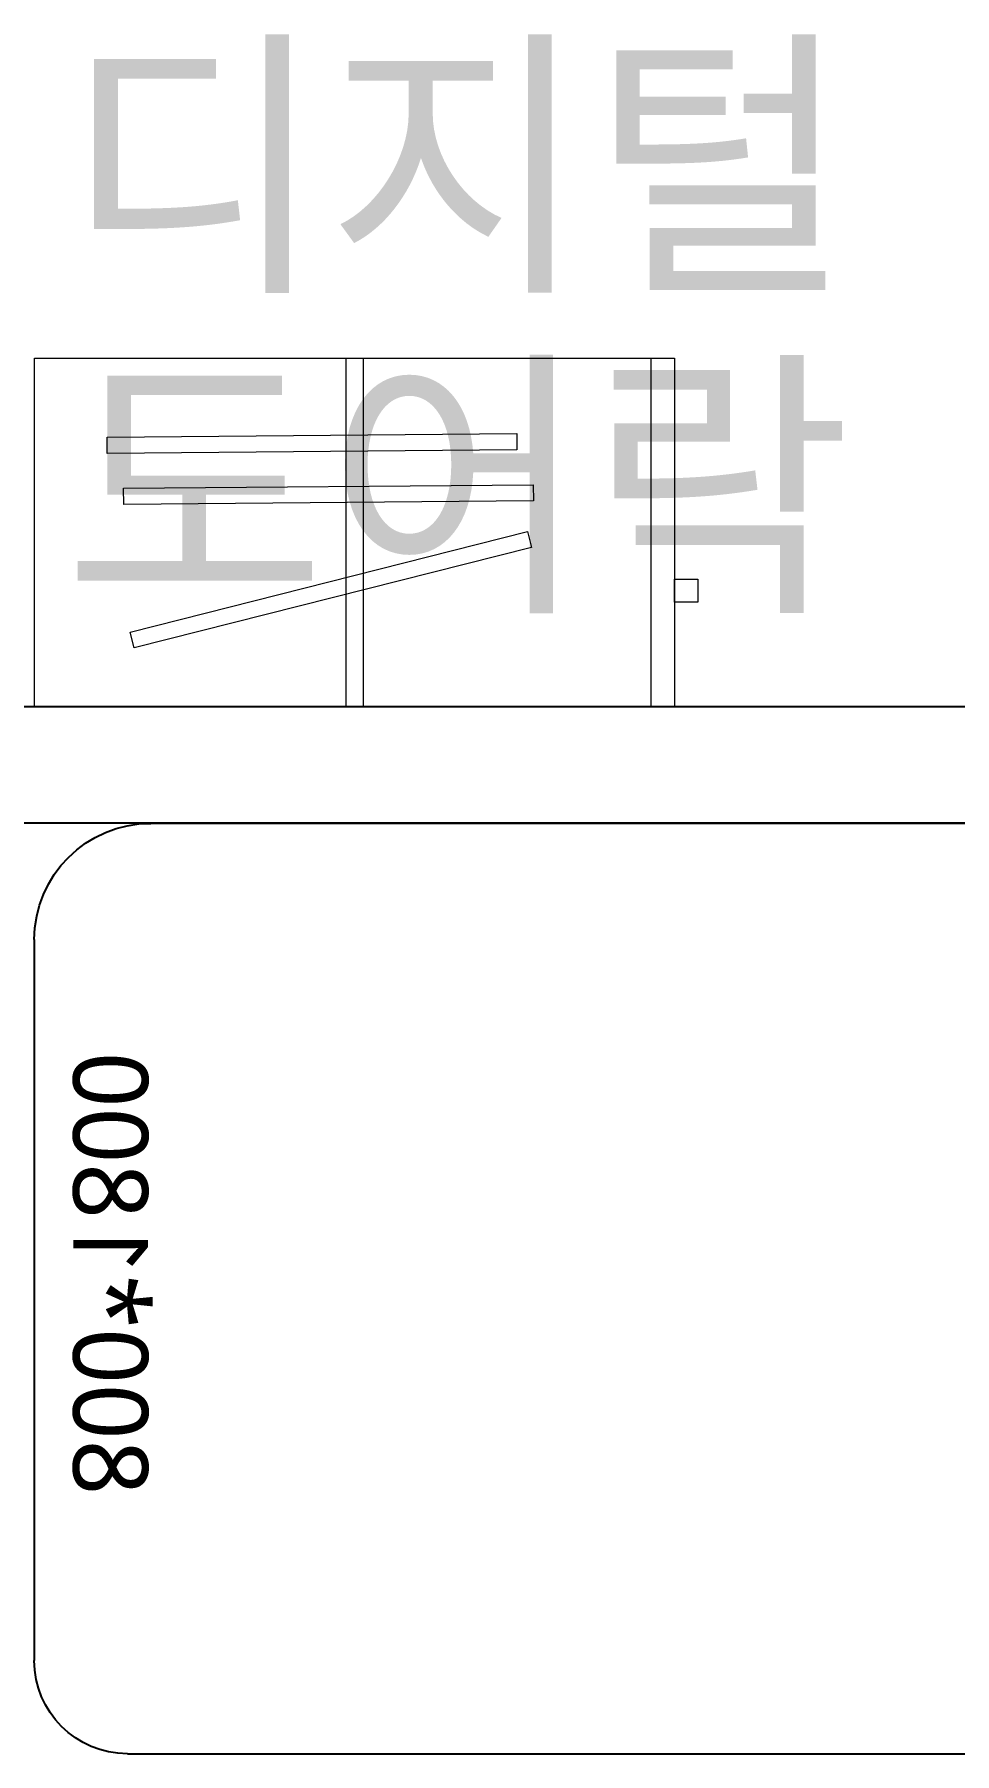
# Model space of a CAD drawing. Extents: x 11477420 to 23072185, y -28506554 to -14238804.
# Drawn here: x 11517746 to 11518537, y -14253639 to -14252161 of the extents above; entities that cross this region are included whole.
import ezdxf
from ezdxf.enums import TextEntityAlignment as Align

# ---------------------------------------------------------------- set-up
doc = ezdxf.new("R2010")
doc.units = 0
doc.header["$LTSCALE"] = 50
doc.header["$MEASUREMENT"] = 0
for name, color, linetype in [('03-TEXT', 3, 'CONTINUOUS'), ('04_FUR', 6, 'CONTINUOUS'), ('1.천장.벽체선(내벽)', 3, 'CONTINUOUS'), ('2.글자선', 60, 'CONTINUOUS'), ('가구', 6, 'CONTINUOUS')]:
    doc.layers.add(name, color=color, linetype=linetype)
doc.layers.add('Arch', color=8, linetype='CONTINUOUS', lineweight=0)
doc.styles.add('맑은 고딕', font='malgun.ttf')

# ---------------------------------------------------------------- blocks, each defined once
blk = doc.blocks.new('BEDD')
at = {"layer": '가구'}
for p, q in [((189957.7, 168352.7), (190577.7, 168352.7)), ((190657.7, 168272.7), (190657.7, 166632.7)), ((189857.7, 166652.7), (189857.7, 168252.7))]:
    blk.add_line(p, q, dxfattribs=at)
for centre, radius, start, end in [((189957.7, 168252.7), 100, 90, 180), ((190577.7, 168272.7), 80, 0, 90)]:
    blk.add_arc(centre, radius, start, end, dxfattribs=at)
at = {"layer": '2.글자선', "style": '맑은 고딕'}
blk.add_text('800*1800', height=64.27, rotation=180, dxfattribs=at).set_placement((190435.5, 168255), align=Align.TOP_LEFT)
blk = doc.blocks.new('arrttt')
at = {"layer": 'Arch', "color": 6}
for p, q in [((883190.8, 53558.7), (882890.8, 53558.7)), ((882890.8, 53558.7), (882890.8, 53008.7)), ((883190.8, 53008.7), (883190.8, 53558.7)), ((882958.9, 53496.3), (882955.8, 53144.1)), ((882972.9, 53496.2), (882958.9, 53496.3)), ((882969.8, 53144), (882972.9, 53496.2)), ((883002.8, 53482.1), (882999.7, 53130)), ((883016.8, 53482), (883002.8, 53482.1)), ((883013.7, 53129.9), (883016.8, 53482)), ((883126.4, 53476.3), (883040, 53134.9)), ((883053.6, 53131.5), (883140, 53472.9)), ((883140, 53472.9), (883126.4, 53476.3)), ((882890.8, 53291.2), (883190.8, 53291.2)), ((882890.8, 53276.2), (883190.8, 53276.2)), ((882955.8, 53144.1), (882969.8, 53144)), ((883040, 53134.9), (883053.6, 53131.5)), ((882999.7, 53130), (883013.7, 53129.9)), ((883190.8, 53028.7), (882890.8, 53028.7)), ((882890.8, 53008.7), (883190.8, 53008.7)), ((883100.8, 53008.7), (883080.8, 53008.7)), ((883080.8, 53008.7), (883080.8, 52988.7)), ((883100.8, 52988.7), (883100.8, 53008.7)), ((883080.8, 52988.7), (883100.8, 52988.7))]:
    blk.add_line(p, q, dxfattribs=at)

msp = doc.modelspace()

# ---------------------------------------------------------------- linework, layer by layer
at = {"layer": '1.천장.벽체선(내벽)', "ltscale": 30}
for p, q in [((11520596.1, -14252739.4), (11517596.1, -14252739.4)), ((11520596.1, -14252839.4), (11517596.1, -14252839.4))]:
    msp.add_line(p, q, dxfattribs=at)

# ---------------------------------------------------------------- block references
at = {"layer": '04_FUR', "xscale": -1, "rotation": 90}
for name, p in [('arrttt', (11571304.8, -13369548.6)), ('BEDD', (11686098.7, -14062981.8))]:
    msp.add_blockref(name, p, dxfattribs=at)

# ---------------------------------------------------------------- texts
at = {"layer": '03-TEXT', "color": 7, "style": '맑은 고딕'}
for s, p in [('디지털', (11517770.9, -14252184.1)), ('도어락', (11517770.9, -14252459.6))]:
    msp.add_text(s, height=180, dxfattribs=at).set_placement(p, align=Align.TOP_LEFT)

doc.saveas('drawing.dxf')
